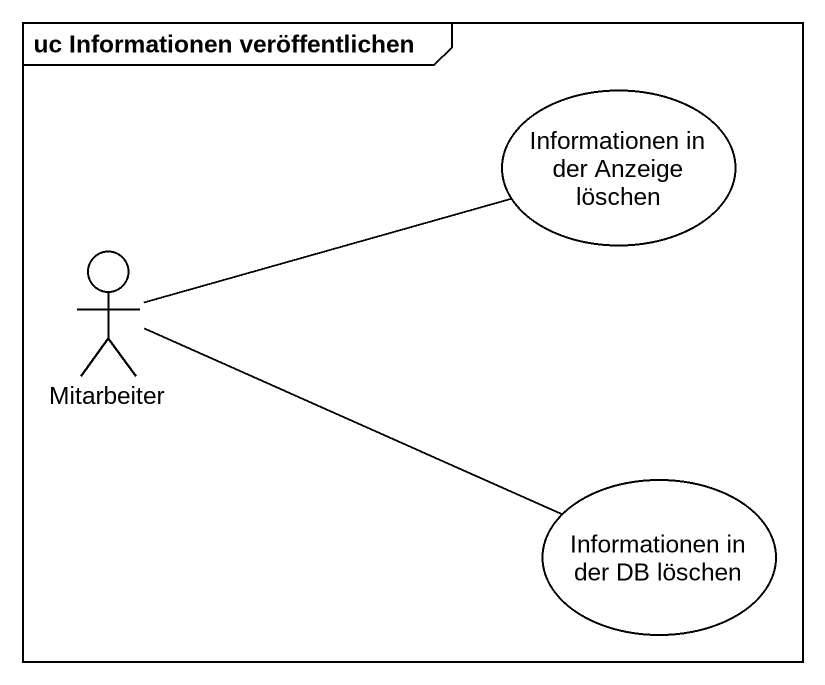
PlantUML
@startuml
mainframe uc Informationen veröffentlichen
usecase "Informationen in der Anzeige löschen" as Informationen_in_der
actor Mitarbeiter
usecase "Informationen in der DB löschen" as Informationen_in_der_DB
Mitarbeiter -right- Informationen_in_der
Mitarbeiter -right- Informationen_in_der_DB
@enduml
